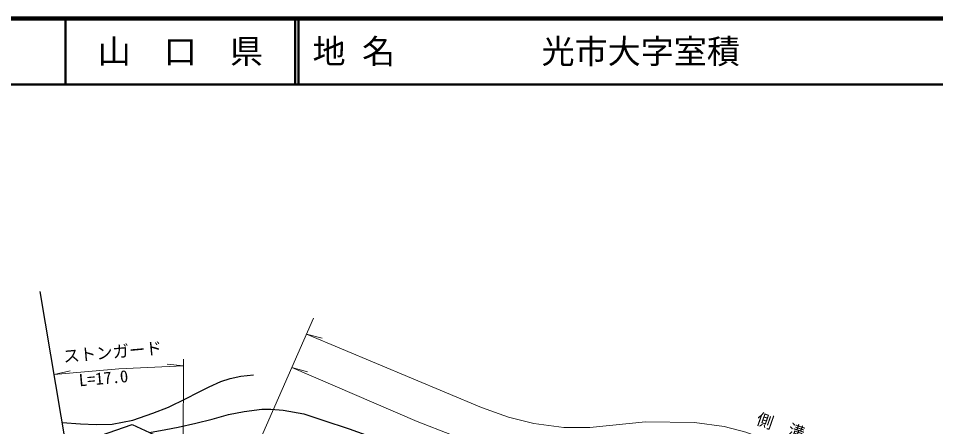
# Model space of a CAD drawing. Units: millimetres at full size, sheet at 1:1000; details may follow other scales. Extents: x 40000 to 680000, y 20000 to 380000.
# Drawn here: x 325871 to 464639, y 318201 to 380000 of the extents above; entities that cross this region are included whole.
import ezdxf
from ezdxf.enums import TextEntityAlignment as Align

# ---------------------------------------------------------------- set-up
doc = ezdxf.new("R2010")
doc.units = ezdxf.units.MM
doc.header["$LTSCALE"] = 1000
for name, color, linetype, lineweight in [('M-BGD', 7, 'Continuous', 25), ('M-BMK-OTRS', 5, 'Continuous', 25), ('M-STR-HTXT', 7, 'Continuous', 13), ('M-TTL', 2, 'Continuous', 140), ('M-TTL-LINE', 7, 'Continuous', 50)]:
    doc.layers.add(name, color=color, linetype=linetype, lineweight=lineweight)
doc.layers.add('M-TTL-TXT', color=7, linetype='Continuous')
doc.styles.add('ＭＳ ゴシック', font='')
doc.styles.get('ＭＳ ゴシック').set_extended_font_data('MS Gothic')

msp = doc.modelspace()

# ---------------------------------------------------------------- linework, layer by layer
at = {"layer": 'M-BGD'}
for points in [[(332524, 318807), (335279, 318631), (337667, 318505), (340054, 318575), (343206, 319161), (346235, 320236), (348600, 321173), (351244, 322477), (353015, 323354), (354723, 324247), (356478, 325014), (357919, 325499), (359549, 325828), (361445, 326063)], [(345690, 317320), (348193, 317760), (350073, 318121), (352739, 318720), (355196, 319338), (357663, 320038), (360043, 320520), (362720, 320829), (364049, 320844), (365932, 320712), (369075, 320158), (371937, 319194), (375937, 317852), (378436, 316940)], [(332854, 316850), (338276, 316885), (343107, 318518), (348982, 315793), (351328, 313796), (354531, 309116), (351516, 308042), (345583, 308241), (340495, 308238), (336016, 308042), (334371, 307836)]]:
    msp.add_lwpolyline(points, dxfattribs=at)
at = {"layer": 'M-BMK-OTRS'}
msp.add_line((341670, 264493), (329177, 338682), dxfattribs=at)
at = {"layer": 'M-STR-HTXT'}
for p, q in [((370510, 334638), (360442, 311654)), ((369449, 332216), (371822, 331589)), ((350836, 327426), (348391, 327654)), ((350837, 328426), (350818, 312584)), ((331295, 326104), (333687, 326659)), ((367238, 327168), (369606, 326520))]:
    msp.add_line(p, q, dxfattribs=at)
for points in [[(523348, 320684), (515183, 321463), (509558, 321355), (503772, 320881), (495707, 319403), (486798, 317227), (474904, 313615), (468243, 311995), (465565, 311525), (463426, 311288), (458797, 311303), (455209, 311702), (450843, 312619), (444302, 314307), (435902, 317383), (432621, 318205), (428153, 318847), (420770, 318912), (412310, 318051), (408374, 318071), (403869, 318674), (400016, 319636), (395955, 321079), (369449, 332216)], [(331295, 326104), (341063, 326971), (350836, 327426)], [(367238, 327168), (386221, 318983), (396592, 314945), (399973, 313913), (404258, 313055), (408596, 312800), (413485, 313002), (418552, 313611), (421796, 313838), (427298, 313723), (430665, 313430), (435115, 312417), (439981, 310725), (451366, 307493), (456159, 306678), (461416, 306684), (466389, 307296), (472401, 308661), (474996, 309040), (485870, 312322), (492279, 313928), (497025, 314955), (502102, 315811), (511215, 316502)]]:
    msp.add_lwpolyline(points, dxfattribs=at)
at = {"layer": 'M-TTL'}
msp.add_line((680000, 380000), (40000, 380000), dxfattribs=at)
at = {"layer": 'M-TTL-LINE'}
for p, q in [((333000, 380000), (333000, 370000)), ((367750, 380000), (367750, 370000)), ((368250, 380000), (368250, 370000)), ((40000, 370000), (680000, 370000))]:
    msp.add_line(p, q, dxfattribs=at)

# ---------------------------------------------------------------- texts
at = {"layer": 'M-STR-HTXT', "style": 'ＭＳ ゴシック'}
for s, rotation, p in [('ストンガード', 5.073, (332780, 327375)), ('L=17.0', 5.073, (335153, 323751)), ('側\u3000溝', 340.818, (437166, 318116))]:
    msp.add_text(s, height=1833, rotation=rotation, dxfattribs=at).set_placement(p, align=Align.BOTTOM_LEFT)
at = {"layer": 'M-TTL-TXT', "style": 'ＭＳ ゴシック'}
msp.add_text('山\u3000口\u3000県', height=3666, dxfattribs=at).set_placement((350375, 375000), align=Align.MIDDLE_CENTER)
for s, p in [('地 名', (370380, 375000)), ('光市大字室積', (405024, 375000))]:
    msp.add_text(s, height=3666, dxfattribs=at).set_placement(p, align=Align.MIDDLE_LEFT)

doc.saveas('drawing.dxf')
